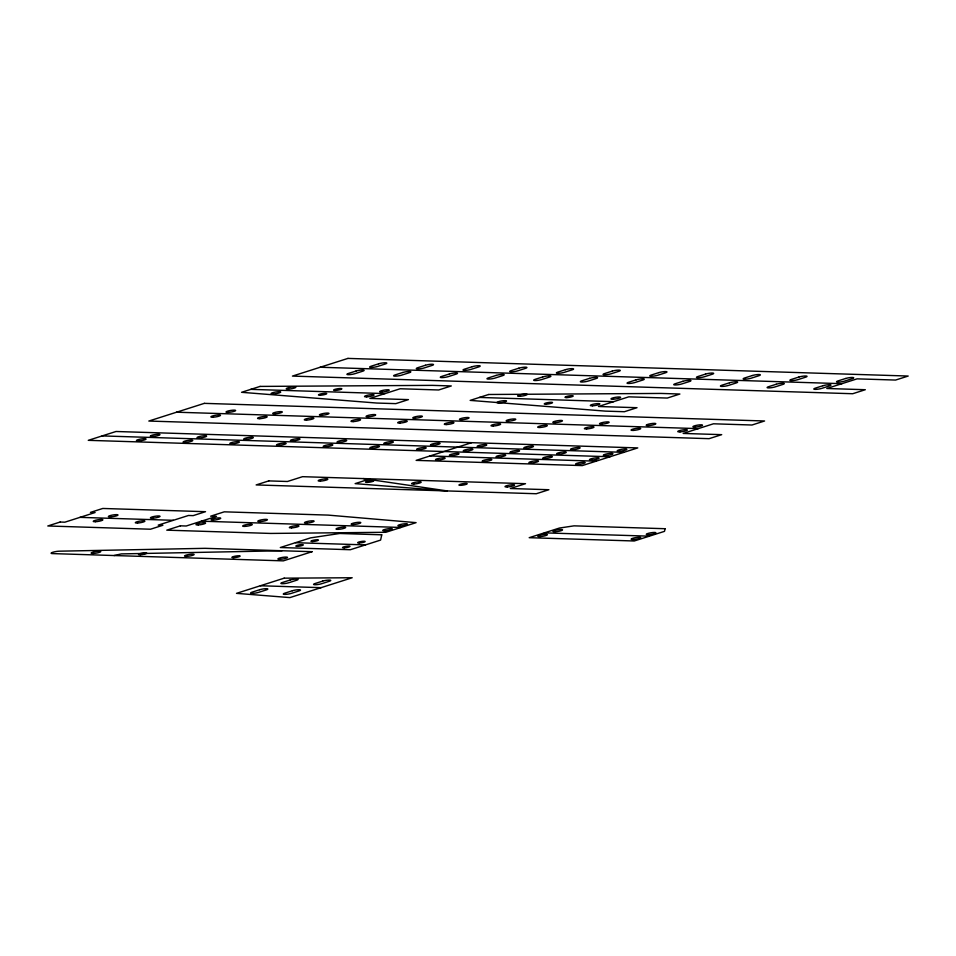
<?xml version="1.0" encoding="UTF-8"?>
<svg xmlns="http://www.w3.org/2000/svg" width="956" height="956" viewBox="0 0 956 956"><rect width="100%" height="100%" fill="white"/><g stroke="black" fill="none" stroke-linecap="round" stroke-linejoin="round"><path stroke-width="1.43" d="M114.075 555.532L121.364 553.906L282.044 550.752M471.643 442.688L416.135 460.374L582.276 465.596L637.772 447.91L116.034 431.491L88.275 440.334L610.024 456.753M370.271 478.801L355.13 483.628L447.312 490.942L363.268 478.586M320.188 367.247L841.937 383.679M250.807 389.355L385.041 393.585M479.398 397.433L613.621 401.663M176.573 412.203L698.322 428.623M102.149 435.912L623.898 452.331M430.021 455.952L596.15 461.174M79.969 517.363L173.347 520.303M201.358 521.187L400.946 527.461M544.334 532.862L649.375 536.173M295.452 542.697L365.479 544.896M260.355 585.753L321.049 587.665M381.743 534.81L380.619 540.08L350.338 549.724L280.311 547.525L310.58 537.87L339.727 533.484L381.743 534.81M665.077 528.716L664.516 531.345L634.246 540.988L529.194 537.69L559.463 528.035L574.042 525.848L665.077 528.716M204.333 403.36L148.825 421.046L709.089 438.673L721.696 434.657L683.182 433.438L713.463 423.795L751.978 425.014L764.585 420.987L204.333 403.36M260.044 386.415L241.569 392.307L376.879 403.05L395.808 403.635L408.427 399.62L369.9 398.413L400.182 388.757L438.696 389.976L451.304 385.949L432.375 385.364L260.044 386.415M347.936 358.404L292.44 376.09L852.704 393.729L865.311 389.713L826.797 388.495L857.066 378.851L895.581 380.058L908.2 376.043L347.936 358.404M356.038 371.036L348.474 373.438A4.876 0.825 -9.2 0 0 348.211 374.668A4.876 0.825 -9.2 0 0 355.011 373.653L362.575 371.239A4.876 0.825 -9.2 0 0 362.838 370.008A4.876 0.825 -9.2 0 0 356.038 371.036M378.743 363.794L371.179 366.208A4.876 0.825 -9.2 0 0 370.916 367.439A4.876 0.825 -9.2 0 0 377.716 366.411L385.28 363.997A4.876 0.825 -9.2 0 0 385.543 362.778A4.876 0.825 -9.2 0 0 378.743 363.794M402.727 372.505L395.163 374.907A4.876 0.825 -9.2 0 0 394.9 376.138A4.876 0.825 -9.2 0 0 401.699 375.122L409.264 372.709A4.876 0.825 -9.2 0 0 409.526 371.478A4.876 0.825 -9.2 0 0 402.727 372.505M425.432 365.264L417.868 367.678A4.876 0.825 -9.2 0 0 417.605 368.908A4.876 0.825 -9.2 0 0 424.404 367.881L431.969 365.467A4.876 0.825 -9.2 0 0 432.231 364.248A4.876 0.825 -9.2 0 0 425.432 365.264M449.416 373.975L441.851 376.377A4.876 0.825 -9.2 0 0 441.588 377.608A4.876 0.825 -9.2 0 0 448.388 376.592L455.952 374.178A4.876 0.825 -9.2 0 0 456.215 372.948A4.876 0.825 -9.2 0 0 449.416 373.975M472.121 366.734L464.556 369.147A4.876 0.825 -9.2 0 0 464.293 370.378A4.876 0.825 -9.2 0 0 471.093 369.351L478.657 366.937A4.876 0.825 -9.2 0 0 478.92 365.706A4.876 0.825 -9.2 0 0 472.121 366.734M496.104 375.433L488.54 377.847A4.876 0.825 -9.2 0 0 488.277 379.078A4.876 0.825 -9.2 0 0 495.077 378.062L502.641 375.648A4.876 0.825 -9.2 0 0 502.904 374.417A4.876 0.825 -9.2 0 0 496.104 375.433M518.809 368.203L511.245 370.617A4.876 0.825 -9.2 0 0 510.982 371.848A4.876 0.825 -9.2 0 0 517.782 370.82L525.346 368.407A4.876 0.825 -9.2 0 0 525.609 367.176A4.876 0.825 -9.2 0 0 518.809 368.203M60.156 522.036L47.8 525.979L150.51 529.218L162.879 525.274L158.206 525.131L188.475 515.475L193.148 515.631L205.516 511.687L102.794 508.461L90.438 512.392L95.098 512.535L64.829 522.191L60.156 522.036M542.793 376.903L535.229 379.317A4.876 0.825 -9.2 0 0 534.966 380.548A4.876 0.825 -9.2 0 0 541.765 379.52L549.33 377.118A4.876 0.825 -9.2 0 0 549.592 375.887A4.876 0.825 -9.2 0 0 542.793 376.903M565.498 369.673L557.934 372.087A4.876 0.825 -9.2 0 0 557.671 373.318A4.876 0.825 -9.2 0 0 564.47 372.29L572.035 369.876A4.876 0.825 -9.2 0 0 572.297 368.646A4.876 0.825 -9.2 0 0 565.498 369.673M488.635 394.493L470.161 400.385L605.459 411.128L624.388 411.713L637.007 407.698L598.492 406.491L628.761 396.836L667.276 398.055L679.895 394.027L660.966 393.43L488.635 394.493M589.482 378.373L581.917 380.787A4.876 0.825 -9.2 0 0 581.654 382.018A4.876 0.825 -9.2 0 0 588.454 380.99L596.018 378.588A4.876 0.825 -9.2 0 0 596.281 377.357A4.876 0.825 -9.2 0 0 589.482 378.373M612.187 371.143L604.622 373.557A4.876 0.825 -9.2 0 0 604.359 374.788A4.876 0.825 -9.2 0 0 611.159 373.76L618.723 371.346A4.876 0.825 -9.2 0 0 618.986 370.115A4.876 0.825 -9.2 0 0 612.187 371.143M268.756 480.904L256.148 484.931L536.28 493.738L548.887 489.723L510.373 488.516L525.513 483.688L302.574 476.674L287.433 481.489L268.756 480.904M636.17 379.843L628.606 382.257A4.876 0.825 -9.2 0 0 628.343 383.487A4.876 0.825 -9.2 0 0 635.143 382.46L642.707 380.058A4.876 0.825 -9.2 0 0 642.97 378.827A4.876 0.825 -9.2 0 0 636.17 379.843M658.875 372.613L651.311 375.027A4.876 0.825 -9.2 0 0 651.048 376.258A4.876 0.825 -9.2 0 0 657.848 375.23L665.412 372.816A4.876 0.825 -9.2 0 0 665.675 371.585A4.876 0.825 -9.2 0 0 658.875 372.613M180.385 525.824L166.762 530.162L270.644 533.436L385.818 532.289L416.087 522.645L328.159 515.105L224.278 511.83L210.655 516.18L216.498 516.36L186.217 526.003L180.385 525.824M682.859 381.313L675.295 383.726A4.876 0.825 -9.2 0 0 675.032 384.957A4.876 0.825 -9.2 0 0 681.831 383.93L689.395 381.528A4.876 0.825 -9.2 0 0 689.658 380.297A4.876 0.825 -9.2 0 0 682.859 381.313M705.564 374.083L698 376.497A4.876 0.825 -9.2 0 0 697.737 377.716A4.876 0.825 -9.2 0 0 704.536 376.7L712.101 374.286A4.876 0.825 -9.2 0 0 712.363 373.055A4.876 0.825 -9.2 0 0 705.564 374.083M729.548 382.782L721.983 385.196A4.876 0.825 -9.2 0 0 721.72 386.427A4.876 0.825 -9.2 0 0 728.52 385.399L736.084 382.998A4.876 0.825 -9.2 0 0 736.347 381.767A4.876 0.825 -9.2 0 0 729.548 382.782M752.253 375.553L744.688 377.967A4.876 0.825 -9.2 0 0 744.425 379.185A4.876 0.825 -9.2 0 0 751.225 378.17L758.789 375.756A4.876 0.825 -9.2 0 0 759.052 374.525A4.876 0.825 -9.2 0 0 752.253 375.553M776.236 384.252L768.672 386.666A4.876 0.825 -9.2 0 0 768.409 387.897A4.876 0.825 -9.2 0 0 775.208 386.869L782.773 384.455A4.876 0.825 -9.2 0 0 783.036 383.236A4.876 0.825 -9.2 0 0 776.236 384.252M798.941 377.023L791.377 379.436A4.876 0.825 -9.2 0 0 791.114 380.655A4.876 0.825 -9.2 0 0 797.913 379.64L805.478 377.226A4.876 0.825 -9.2 0 0 805.741 375.995A4.876 0.825 -9.2 0 0 798.941 377.023M822.925 385.722L815.36 388.136A4.876 0.825 -9.2 0 0 815.098 389.367A4.876 0.825 -9.2 0 0 821.897 388.339L829.461 385.925A4.876 0.825 -9.2 0 0 829.724 384.706A4.876 0.825 -9.2 0 0 822.925 385.722M845.63 378.492L838.065 380.906A4.876 0.825 -9.2 0 0 837.803 382.125A4.876 0.825 -9.2 0 0 844.602 381.109L852.166 378.695A4.876 0.825 -9.2 0 0 852.429 377.465A4.876 0.825 -9.2 0 0 845.63 378.492M312.086 551.696L283.323 560.861L52.461 553.596A5.222 0.884 -9.2 0 1 52.461 552.377A5.222 0.884 -9.2 0 1 59.439 551.182L205.002 548.326L312.086 551.696M284.183 578.165L236.514 593.353L289.907 597.596L352.19 577.747L284.183 578.165M259.733 589.709L252.169 592.123A4.876 0.825 -9.2 0 0 251.906 593.353A4.876 0.825 -9.2 0 0 258.706 592.326L266.27 589.924A4.876 0.825 -9.2 0 0 266.533 588.693A4.876 0.825 -9.2 0 0 259.733 589.709M290.015 580.065L282.438 582.479A4.876 0.825 -9.2 0 0 282.175 583.71A4.876 0.825 -9.2 0 0 288.975 582.682L296.551 580.268A4.876 0.825 -9.2 0 0 296.814 579.037A4.876 0.825 -9.2 0 0 290.015 580.065M292.416 590.736L284.852 593.15A4.876 0.825 -9.2 0 0 284.589 594.381A4.876 0.825 -9.2 0 0 291.389 593.353L298.953 590.951A4.876 0.825 -9.2 0 0 299.216 589.721A4.876 0.825 -9.2 0 0 292.416 590.736M322.686 581.093L315.122 583.507A4.876 0.825 -9.2 0 0 314.859 584.737A4.876 0.825 -9.2 0 0 321.658 583.71L329.223 581.296A4.876 0.825 -9.2 0 0 329.497 580.077A4.876 0.825 -9.2 0 0 322.686 581.093M695.155 427.069A4.876 0.825 -9.2 0 0 702.529 425.229A4.876 0.825 -9.2 0 0 695.478 425.563A4.876 0.825 -9.2 0 0 695.155 427.069M228.269 412.371A4.876 0.825 -9.2 0 0 235.642 410.53A4.876 0.825 -9.2 0 0 228.592 410.865A4.876 0.825 -9.2 0 0 228.269 412.371M499.163 402.87A4.876 0.825 -9.2 0 0 506.549 401.042A4.876 0.825 -9.2 0 0 499.486 401.377A4.876 0.825 -9.2 0 0 499.163 402.87M546.223 404.185A4.183 0.705 -9.2 0 0 552.544 402.607A4.183 0.705 -9.2 0 0 546.497 402.894A4.183 0.705 -9.2 0 0 546.223 404.185M592.541 405.81A4.876 0.825 -9.2 0 0 599.914 403.982A4.876 0.825 -9.2 0 0 592.863 404.316A4.876 0.825 -9.2 0 0 592.541 405.81M613.238 399.226A4.876 0.825 -9.2 0 0 620.611 397.385A4.876 0.825 -9.2 0 0 613.561 397.72A4.876 0.825 -9.2 0 0 613.238 399.226M566.908 397.588A4.183 0.705 -9.2 0 0 573.23 396.023A4.183 0.705 -9.2 0 0 567.183 396.31A4.183 0.705 -9.2 0 0 566.908 397.588M519.861 396.286A4.876 0.825 -9.2 0 0 527.234 394.446A4.876 0.825 -9.2 0 0 520.184 394.78A4.876 0.825 -9.2 0 0 519.861 396.286M366.734 396.848A4.876 0.825 -9.2 0 0 374.107 395.019A4.876 0.825 -9.2 0 0 367.056 395.354A4.876 0.825 -9.2 0 0 366.734 396.848M320.415 395.222A4.183 0.705 -9.2 0 0 326.737 393.645A4.183 0.705 -9.2 0 0 320.69 393.932A4.183 0.705 -9.2 0 0 320.415 395.222M273.356 393.92A4.876 0.825 -9.2 0 0 280.729 392.08A4.876 0.825 -9.2 0 0 273.679 392.414A4.876 0.825 -9.2 0 0 273.356 393.92M288.497 389.092A4.876 0.825 -9.2 0 0 295.87 387.252A4.876 0.825 -9.2 0 0 288.82 387.586A4.876 0.825 -9.2 0 0 288.497 389.092M335.556 390.406A4.183 0.705 -9.2 0 0 341.866 388.829A4.183 0.705 -9.2 0 0 335.831 389.116A4.183 0.705 -9.2 0 0 335.556 390.406M381.874 392.032A4.876 0.825 -9.2 0 0 389.247 390.191A4.876 0.825 -9.2 0 0 382.197 390.526A4.876 0.825 -9.2 0 0 381.874 392.032M648.467 425.599A4.876 0.825 -9.2 0 0 655.84 423.759A4.876 0.825 -9.2 0 0 648.789 424.094A4.876 0.825 -9.2 0 0 648.467 425.599M601.778 424.129A4.876 0.825 -9.2 0 0 609.151 422.289A4.876 0.825 -9.2 0 0 602.101 422.624A4.876 0.825 -9.2 0 0 601.778 424.129M555.089 422.66A4.876 0.825 -9.2 0 0 562.463 420.819A4.876 0.825 -9.2 0 0 555.412 421.154A4.876 0.825 -9.2 0 0 555.089 422.66M508.401 421.19A4.876 0.825 -9.2 0 0 515.774 419.349A4.876 0.825 -9.2 0 0 508.723 419.684A4.876 0.825 -9.2 0 0 508.401 421.19M461.712 419.72A4.876 0.825 -9.2 0 0 469.085 417.88A4.876 0.825 -9.2 0 0 462.035 418.214A4.876 0.825 -9.2 0 0 461.712 419.72M415.024 418.25A4.876 0.825 -9.2 0 0 422.397 416.41A4.876 0.825 -9.2 0 0 415.346 416.744A4.876 0.825 -9.2 0 0 415.024 418.25M368.335 416.78A4.876 0.825 -9.2 0 0 375.708 414.94A4.876 0.825 -9.2 0 0 368.658 415.274A4.876 0.825 -9.2 0 0 368.335 416.78M321.646 415.31A4.876 0.825 -9.2 0 0 329.019 413.47A4.876 0.825 -9.2 0 0 321.969 413.805A4.876 0.825 -9.2 0 0 321.646 415.31M274.958 413.84A4.876 0.825 -9.2 0 0 282.331 412A4.876 0.825 -9.2 0 0 275.28 412.335A4.876 0.825 -9.2 0 0 274.958 413.84M680.015 431.885A4.876 0.825 -9.2 0 0 687.388 430.057A4.876 0.825 -9.2 0 0 680.337 430.379A4.876 0.825 -9.2 0 0 680.015 431.885M213.128 417.198A4.876 0.825 -9.2 0 0 220.501 415.358A4.876 0.825 -9.2 0 0 213.451 415.693A4.876 0.825 -9.2 0 0 213.128 417.198M259.817 418.668A4.876 0.825 -9.2 0 0 267.19 416.828A4.876 0.825 -9.2 0 0 260.14 417.163A4.876 0.825 -9.2 0 0 259.817 418.668M306.506 420.126A4.876 0.825 -9.2 0 0 313.879 418.298A4.876 0.825 -9.2 0 0 306.828 418.632A4.876 0.825 -9.2 0 0 306.506 420.126M353.194 421.596A4.876 0.825 -9.2 0 0 360.567 419.768A4.876 0.825 -9.2 0 0 353.517 420.102A4.876 0.825 -9.2 0 0 353.194 421.596M399.883 423.066A4.876 0.825 -9.2 0 0 407.256 421.238A4.876 0.825 -9.2 0 0 400.205 421.572A4.876 0.825 -9.2 0 0 399.883 423.066M446.572 424.536A4.876 0.825 -9.2 0 0 453.945 422.707A4.876 0.825 -9.2 0 0 446.894 423.03A4.876 0.825 -9.2 0 0 446.572 424.536M493.26 426.006A4.876 0.825 -9.2 0 0 500.633 424.177A4.876 0.825 -9.2 0 0 493.583 424.5A4.876 0.825 -9.2 0 0 493.26 426.006M539.949 427.475A4.876 0.825 -9.2 0 0 547.322 425.647A4.876 0.825 -9.2 0 0 540.271 425.97A4.876 0.825 -9.2 0 0 539.949 427.475M586.637 428.945A4.876 0.825 -9.2 0 0 594.011 427.117A4.876 0.825 -9.2 0 0 586.96 427.44A4.876 0.825 -9.2 0 0 586.637 428.945M633.326 430.415A4.876 0.825 -9.2 0 0 640.699 428.587A4.876 0.825 -9.2 0 0 633.649 428.909A4.876 0.825 -9.2 0 0 633.326 430.415M413.829 484.023A4.876 0.825 -9.2 0 0 421.202 482.183A4.876 0.825 -9.2 0 0 414.151 482.517A4.876 0.825 -9.2 0 0 413.829 484.023M320.451 481.083A4.876 0.825 -9.2 0 0 327.824 479.243A4.876 0.825 -9.2 0 0 320.774 479.577A4.876 0.825 -9.2 0 0 320.451 481.083M367.51 482.386A4.183 0.705 -9.2 0 0 373.832 480.808A4.183 0.705 -9.2 0 0 367.785 481.095A4.183 0.705 -9.2 0 0 367.51 482.386M460.888 485.325A4.183 0.705 -9.2 0 0 467.209 483.748A4.183 0.705 -9.2 0 0 461.162 484.035A4.183 0.705 -9.2 0 0 460.888 485.325M507.206 486.951A4.876 0.825 -9.2 0 0 514.579 485.122A4.876 0.825 -9.2 0 0 507.528 485.457A4.876 0.825 -9.2 0 0 507.206 486.951M140.46 554.743A4.183 0.705 -9.2 0 0 146.77 553.165A4.183 0.705 -9.2 0 0 140.735 553.452A4.183 0.705 -9.2 0 0 140.46 554.743M93.401 553.428A4.876 0.825 -9.2 0 0 100.774 551.6A4.876 0.825 -9.2 0 0 93.724 551.923A4.876 0.825 -9.2 0 0 93.401 553.428M186.779 556.368A4.876 0.825 -9.2 0 0 194.152 554.528A4.876 0.825 -9.2 0 0 187.101 554.862A4.876 0.825 -9.2 0 0 186.779 556.368M280.156 559.308A4.876 0.825 -9.2 0 0 287.529 557.467A4.876 0.825 -9.2 0 0 280.478 557.802A4.876 0.825 -9.2 0 0 280.156 559.308M233.826 557.683A4.183 0.705 -9.2 0 0 240.147 556.105A4.183 0.705 -9.2 0 0 234.112 556.392A4.183 0.705 -9.2 0 0 233.826 557.683M437.776 460.039A4.876 0.825 -9.2 0 0 445.149 458.199A4.876 0.825 -9.2 0 0 438.099 458.533A4.876 0.825 -9.2 0 0 437.776 460.039M484.465 461.509A4.876 0.825 -9.2 0 0 491.838 459.669A4.876 0.825 -9.2 0 0 484.788 460.003A4.876 0.825 -9.2 0 0 484.465 461.509M531.154 462.979A4.876 0.825 -9.2 0 0 538.527 461.139A4.876 0.825 -9.2 0 0 531.476 461.473A4.876 0.825 -9.2 0 0 531.154 462.979M577.842 464.449A4.876 0.825 -9.2 0 0 585.215 462.608A4.876 0.825 -9.2 0 0 578.165 462.943A4.876 0.825 -9.2 0 0 577.842 464.449M591.716 460.027A4.876 0.825 -9.2 0 0 599.089 458.187A4.876 0.825 -9.2 0 0 592.039 458.522A4.876 0.825 -9.2 0 0 591.716 460.027M545.028 458.557A4.876 0.825 -9.2 0 0 552.401 456.717A4.876 0.825 -9.2 0 0 545.35 457.052A4.876 0.825 -9.2 0 0 545.028 458.557M498.339 457.088A4.876 0.825 -9.2 0 0 505.712 455.247A4.876 0.825 -9.2 0 0 498.662 455.582A4.876 0.825 -9.2 0 0 498.339 457.088M451.65 455.618A4.876 0.825 -9.2 0 0 459.023 453.777A4.876 0.825 -9.2 0 0 451.973 454.112A4.876 0.825 -9.2 0 0 451.65 455.618M605.59 455.606A4.876 0.825 -9.2 0 0 612.963 453.765A4.876 0.825 -9.2 0 0 605.913 454.1A4.876 0.825 -9.2 0 0 605.59 455.606M558.902 454.136A4.876 0.825 -9.2 0 0 566.275 452.296A4.876 0.825 -9.2 0 0 559.224 452.63A4.876 0.825 -9.2 0 0 558.902 454.136M512.213 452.666A4.876 0.825 -9.2 0 0 519.586 450.826A4.876 0.825 -9.2 0 0 512.535 451.16A4.876 0.825 -9.2 0 0 512.213 452.666M465.524 451.196A4.876 0.825 -9.2 0 0 472.897 449.356A4.876 0.825 -9.2 0 0 465.847 449.69A4.876 0.825 -9.2 0 0 465.524 451.196M418.836 449.726A4.876 0.825 -9.2 0 0 426.209 447.886A4.876 0.825 -9.2 0 0 419.158 448.221A4.876 0.825 -9.2 0 0 418.836 449.726M372.147 448.256A4.876 0.825 -9.2 0 0 379.52 446.416A4.876 0.825 -9.2 0 0 372.47 446.751A4.876 0.825 -9.2 0 0 372.147 448.256M325.458 446.787A4.876 0.825 -9.2 0 0 332.831 444.946A4.876 0.825 -9.2 0 0 325.781 445.281A4.876 0.825 -9.2 0 0 325.458 446.787M278.77 445.317A4.876 0.825 -9.2 0 0 286.143 443.476A4.876 0.825 -9.2 0 0 279.092 443.811A4.876 0.825 -9.2 0 0 278.77 445.317M232.081 443.847A4.876 0.825 -9.2 0 0 239.454 442.007A4.876 0.825 -9.2 0 0 232.404 442.341A4.876 0.825 -9.2 0 0 232.081 443.847M185.392 442.377A4.876 0.825 -9.2 0 0 192.765 440.537A4.876 0.825 -9.2 0 0 185.715 440.871A4.876 0.825 -9.2 0 0 185.392 442.377M138.704 440.907A4.876 0.825 -9.2 0 0 146.089 439.067A4.876 0.825 -9.2 0 0 139.026 439.401A4.876 0.825 -9.2 0 0 138.704 440.907M619.464 451.184A4.876 0.825 -9.2 0 0 626.837 449.344A4.876 0.825 -9.2 0 0 619.787 449.679A4.876 0.825 -9.2 0 0 619.464 451.184M572.775 449.714A4.876 0.825 -9.2 0 0 580.149 447.874A4.876 0.825 -9.2 0 0 573.098 448.209A4.876 0.825 -9.2 0 0 572.775 449.714M526.087 448.245A4.876 0.825 -9.2 0 0 533.472 446.404A4.876 0.825 -9.2 0 0 526.409 446.739A4.876 0.825 -9.2 0 0 526.087 448.245M479.398 446.775A4.876 0.825 -9.2 0 0 486.783 444.934A4.876 0.825 -9.2 0 0 479.721 445.269A4.876 0.825 -9.2 0 0 479.398 446.775M432.71 445.305A4.876 0.825 -9.2 0 0 440.095 443.465A4.876 0.825 -9.2 0 0 433.032 443.799A4.876 0.825 -9.2 0 0 432.71 445.305M386.021 443.835A4.876 0.825 -9.2 0 0 393.406 441.995A4.876 0.825 -9.2 0 0 386.355 442.329A4.876 0.825 -9.2 0 0 386.021 443.835M339.332 442.365A4.876 0.825 -9.2 0 0 346.717 440.525A4.876 0.825 -9.2 0 0 339.667 440.859A4.876 0.825 -9.2 0 0 339.332 442.365M292.656 440.895A4.876 0.825 -9.2 0 0 300.029 439.055A4.876 0.825 -9.2 0 0 292.978 439.39A4.876 0.825 -9.2 0 0 292.656 440.895M245.967 439.425A4.876 0.825 -9.2 0 0 253.34 437.585A4.876 0.825 -9.2 0 0 246.29 437.92A4.876 0.825 -9.2 0 0 245.967 439.425M199.278 437.956A4.876 0.825 -9.2 0 0 206.651 436.115A4.876 0.825 -9.2 0 0 199.601 436.45A4.876 0.825 -9.2 0 0 199.278 437.956M152.59 436.486A4.876 0.825 -9.2 0 0 159.963 434.645A4.876 0.825 -9.2 0 0 152.912 434.98A4.876 0.825 -9.2 0 0 152.59 436.486M95.516 521.701A4.876 0.825 -9.2 0 0 102.889 519.861A4.876 0.825 -9.2 0 0 95.839 520.195A4.876 0.825 -9.2 0 0 95.516 521.701M137.533 523.016A4.876 0.825 -9.2 0 0 144.906 521.187A4.876 0.825 -9.2 0 0 137.855 521.522A4.876 0.825 -9.2 0 0 137.533 523.016M152.673 518.2A4.876 0.825 -9.2 0 0 160.046 516.36A4.876 0.825 -9.2 0 0 152.996 516.694A4.876 0.825 -9.2 0 0 152.673 518.2M110.645 516.873A4.876 0.825 -9.2 0 0 118.018 515.033A4.876 0.825 -9.2 0 0 110.968 515.368A4.876 0.825 -9.2 0 0 110.645 516.873M244.915 526.398A4.876 0.825 -9.2 0 0 252.288 524.569A4.876 0.825 -9.2 0 0 245.238 524.892A4.876 0.825 -9.2 0 0 244.915 526.398M198.227 524.928A4.876 0.825 -9.2 0 0 205.6 523.099A4.876 0.825 -9.2 0 0 198.549 523.422A4.876 0.825 -9.2 0 0 198.227 524.928M213.367 520.112A4.876 0.825 -9.2 0 0 220.74 518.272A4.876 0.825 -9.2 0 0 213.69 518.606A4.876 0.825 -9.2 0 0 213.367 520.112M260.056 521.582A4.876 0.825 -9.2 0 0 267.429 519.741A4.876 0.825 -9.2 0 0 260.379 520.076A4.876 0.825 -9.2 0 0 260.056 521.582M359.36 542.996A3.824 0.657 -9.2 0 0 365.156 541.55A3.824 0.657 -9.2 0 0 359.611 541.813A3.824 0.657 -9.2 0 0 359.36 542.996M312.672 541.526A3.824 0.657 -9.2 0 0 318.468 540.08A3.824 0.657 -9.2 0 0 312.923 540.343A3.824 0.657 -9.2 0 0 312.672 541.526M297.531 546.354A3.824 0.657 -9.2 0 0 303.327 544.908A3.824 0.657 -9.2 0 0 297.794 545.171A3.824 0.657 -9.2 0 0 297.531 546.354M344.22 547.824A3.824 0.657 -9.2 0 0 350.015 546.378A3.824 0.657 -9.2 0 0 344.483 546.641A3.824 0.657 -9.2 0 0 344.22 547.824M384.981 530.807A4.876 0.825 -9.2 0 0 392.354 528.967A4.876 0.825 -9.2 0 0 385.304 529.301A4.876 0.825 -9.2 0 0 384.981 530.807M338.293 529.337A4.876 0.825 -9.2 0 0 345.666 527.497A4.876 0.825 -9.2 0 0 338.615 527.832A4.876 0.825 -9.2 0 0 338.293 529.337M291.604 527.867A4.876 0.825 -9.2 0 0 298.977 526.027A4.876 0.825 -9.2 0 0 291.927 526.362A4.876 0.825 -9.2 0 0 291.604 527.867M306.745 523.052A4.876 0.825 -9.2 0 0 314.118 521.211A4.876 0.825 -9.2 0 0 307.067 521.546A4.876 0.825 -9.2 0 0 306.745 523.052M353.433 524.521A4.876 0.825 -9.2 0 0 360.806 522.681A4.876 0.825 -9.2 0 0 353.756 523.016A4.876 0.825 -9.2 0 0 353.433 524.521M400.122 525.979A4.876 0.825 -9.2 0 0 407.495 524.151A4.876 0.825 -9.2 0 0 400.445 524.486A4.876 0.825 -9.2 0 0 400.122 525.979M633.41 539.507A4.876 0.825 -9.2 0 0 640.783 537.678A4.876 0.825 -9.2 0 0 633.732 538.001A4.876 0.825 -9.2 0 0 633.41 539.507M648.55 534.691A4.876 0.825 -9.2 0 0 655.924 532.851A4.876 0.825 -9.2 0 0 648.873 533.185A4.876 0.825 -9.2 0 0 648.55 534.691M555.173 531.751A4.876 0.825 -9.2 0 0 562.546 529.911A4.876 0.825 -9.2 0 0 555.496 530.245A4.876 0.825 -9.2 0 0 555.173 531.751M540.032 536.567A4.876 0.825 -9.2 0 0 547.406 534.739A4.876 0.825 -9.2 0 0 540.355 535.061A4.876 0.825 -9.2 0 0 540.032 536.567"/></g></svg>
